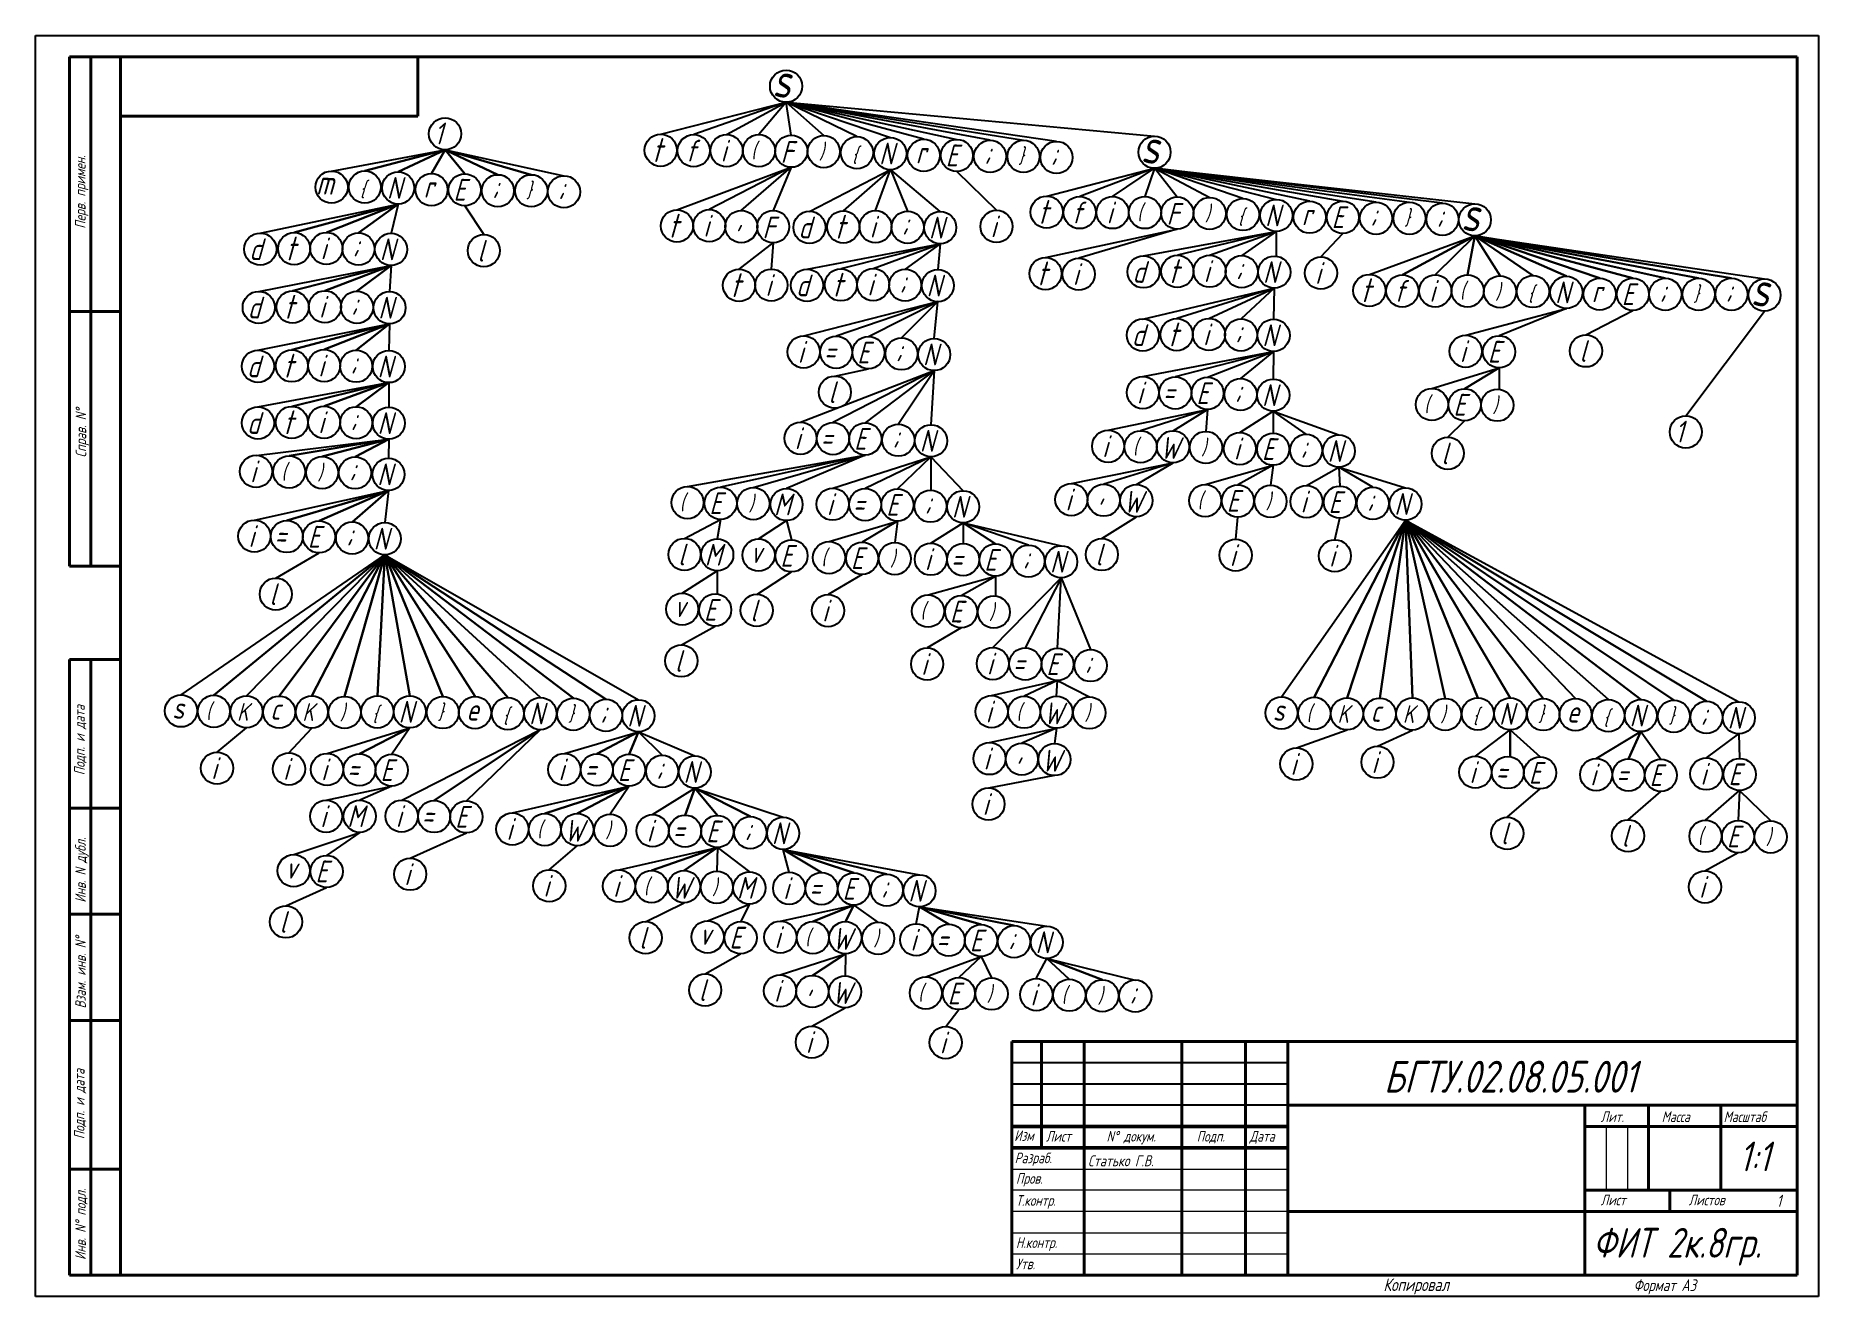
# Model space of a CAD drawing. Extents: x 2173 to 2593, y 74 to 371.
import ezdxf

# ---------------------------------------------------------------- set-up
doc = ezdxf.new("R2010")
doc.units = 0
doc.header["$MEASUREMENT"] = 0
doc.layers.get('0').update_dxf_attribs({"linetype": 'CONTINUOUS'})
doc.layers.add('KONTUR', color=7, linetype='CONTINUOUS')
for name, color, linetype, lineweight in [('Основная', 7, 'CONTINUOUS', 40), ('текст', 7, 'CONTINUOUS', 30), ('тонкая', 7, 'CONTINUOUS', 20)]:
    doc.layers.add(name, color=color, linetype=linetype, lineweight=lineweight)
doc.styles.add('стиль рамки', font='romans.shx', dxfattribs={"width": 0.75, "oblique": 15, "height": 3.5})

msp = doc.modelspace()

# ---------------------------------------------------------------- linework, layer by layer
for p, q in [((2319.8, 347.36), (2349.34, 354.87)), ((2349.34, 354.87), (2327.57, 347.25)), ((2335.32, 347.25), (2349.34, 354.87)), ((2349.34, 354.87), (2342.94, 347.25)), ((2350.56, 347.13), (2349.34, 354.87)), ((2349.34, 354.87), (2358.21, 347.04)), ((2366.04, 346.78), (2349.34, 354.87)), ((2349.34, 354.87), (2373.9, 346.57)), ((2381.77, 346.16), (2349.34, 354.87)), ((2349.34, 354.87), (2389.58, 346.13)), ((2397.4, 345.91), (2349.34, 354.87)), ((2349.34, 354.87), (2405.26, 345.91)), ((2413.04, 345.66), (2349.34, 354.87)), ((2349.34, 354.87), (2436.14, 346.9)), ((2242.26, 338.66), (2268.99, 343.65)), ((2268.99, 343.65), (2250.08, 338.69)), ((2250.08, 338.69), (2268.99, 343.65)), ((2268.99, 343.65), (2257.94, 338.48)), ((2257.94, 338.48), (2268.99, 343.65)), ((2268.99, 343.65), (2265.81, 338.07)), ((2265.81, 338.07), (2268.99, 343.65)), ((2268.99, 343.65), (2273.62, 338.04)), ((2273.62, 338.04), (2268.99, 343.65)), ((2268.99, 343.65), (2281.44, 337.82)), ((2281.44, 337.82), (2268.99, 343.65)), ((2268.99, 343.65), (2289.3, 337.82)), ((2289.3, 337.82), (2268.99, 343.65)), ((2268.99, 343.65), (2297, 337.57)), ((2323.63, 329.53), (2350.56, 339.55)), ((2350.56, 339.55), (2331.24, 329.58)), ((2338.79, 329.37), (2350.56, 339.55)), ((2350.56, 339.55), (2346.29, 329.35)), ((2354.84, 329.18), (2373.9, 339)), ((2373.9, 339), (2362.81, 329.29)), ((2370.42, 329.34), (2373.9, 339)), ((2373.9, 339), (2377.97, 329.22)), ((2385.65, 329.13), (2373.9, 339)), ((2389.58, 338.55), (2398.9, 329.42)), ((2410.74, 332.78), (2436.14, 339.32)), ((2436.14, 339.32), (2418.51, 332.68)), ((2426.26, 332.68), (2436.14, 339.32)), ((2436.14, 339.32), (2433.88, 332.68)), ((2441.5, 332.55), (2436.14, 339.32)), ((2436.14, 339.32), (2449.15, 332.47)), ((2456.98, 332.2), (2436.14, 339.32)), ((2436.14, 339.32), (2464.84, 332)), ((2472.71, 331.58), (2436.14, 339.32)), ((2436.14, 339.32), (2480.52, 331.55)), ((2488.34, 331.34), (2436.14, 339.32)), ((2436.14, 339.32), (2496.2, 331.34)), ((2503.98, 331.09), (2436.14, 339.32)), ((2436.14, 339.32), (2511.62, 330.97)), ((2225.46, 324.07), (2257.94, 330.91)), ((2257.94, 330.91), (2233.43, 324.17)), ((2233.43, 324.17), (2257.94, 330.91)), ((2257.94, 330.91), (2241.04, 324.22)), ((2241.04, 324.22), (2257.94, 330.91)), ((2257.94, 330.91), (2248.59, 324.1)), ((2248.59, 324.1), (2257.94, 330.91)), ((2257.94, 330.91), (2256.27, 324.01)), ((2273.62, 330.47), (2278.12, 323.71)), ((2410.46, 318.29), (2441.5, 324.98)), ((2441.5, 324.98), (2418.29, 318.17)), ((2433.55, 318.71), (2464.84, 324.42)), ((2464.84, 324.42), (2441.52, 318.82)), ((2449.13, 318.87), (2464.84, 324.42)), ((2464.84, 324.42), (2456.68, 318.74)), ((2464.84, 324.42), (2464.84, 318.65)), ((2475.36, 318.43), (2480.52, 323.98)), ((2338.25, 315.53), (2346.29, 321.78)), ((2346.29, 321.78), (2345.86, 315.58)), ((2354.28, 315.54), (2385.65, 321.55)), ((2385.65, 321.55), (2362.25, 315.64)), ((2369.86, 315.69), (2385.65, 321.55)), ((2385.65, 321.55), (2377.41, 315.57)), ((2385.65, 321.55), (2385.09, 315.48)), ((2486.76, 314.32), (2511.62, 323.39)), ((2511.62, 323.39), (2494.53, 314.22)), ((2494.53, 314.22), (2511.62, 323.39)), ((2511.62, 323.39), (2502.28, 314.22)), ((2502.28, 314.22), (2511.62, 323.39)), ((2511.62, 323.39), (2509.9, 314.22)), ((2509.9, 314.22), (2511.62, 323.39)), ((2511.62, 323.39), (2517.54, 314)), ((2517.54, 314), (2511.62, 323.39)), ((2511.62, 323.39), (2525.3, 314.07)), ((2525.3, 314.07), (2511.62, 323.39)), ((2511.62, 323.39), (2533.17, 313.87)), ((2533.17, 313.87), (2511.62, 323.39)), ((2511.62, 323.39), (2541.03, 313.45)), ((2541.03, 313.45), (2511.62, 323.39)), ((2511.62, 323.39), (2548.84, 313.42)), ((2548.84, 313.42), (2511.62, 323.39)), ((2511.62, 323.39), (2556.48, 313.4)), ((2556.48, 313.4), (2511.62, 323.39)), ((2511.62, 323.39), (2564.34, 313.4)), ((2564.34, 313.4), (2511.62, 323.39)), ((2511.62, 323.39), (2572.06, 313.43)), ((2572.06, 313.43), (2511.62, 323.39)), ((2511.62, 323.39), (2579.86, 313.26)), ((2225.1, 310.32), (2256.27, 316.43)), ((2256.27, 316.43), (2233.07, 310.42)), ((2233.07, 310.42), (2256.27, 316.43)), ((2256.27, 316.43), (2240.69, 310.47)), ((2240.69, 310.47), (2256.27, 316.43)), ((2256.27, 316.43), (2248.24, 310.35)), ((2248.24, 310.35), (2256.27, 316.43)), ((2256.27, 316.43), (2255.91, 310.26)), ((2433.39, 303.81), (2464.36, 311.08)), ((2464.36, 311.08), (2441.36, 303.92)), ((2448.97, 303.97), (2464.36, 311.08)), ((2464.36, 311.08), (2456.52, 303.85)), ((2464.36, 311.08), (2464.2, 303.76)), ((2353.49, 299.84), (2385.09, 307.91)), ((2385.09, 307.91), (2361.14, 299.76)), ((2368.74, 299.68), (2385.09, 307.91)), ((2385.09, 307.91), (2376.52, 299.39)), ((2384.23, 299.24), (2385.09, 307.91)), ((2224.92, 296.46), (2255.91, 302.69)), ((2255.91, 302.69), (2232.9, 296.56)), ((2232.9, 296.56), (2255.91, 302.69)), ((2255.91, 302.69), (2240.51, 296.61)), ((2240.51, 296.61), (2255.91, 302.69)), ((2255.91, 302.69), (2248.06, 296.49)), ((2248.06, 296.49), (2255.91, 302.69)), ((2255.91, 302.69), (2255.73, 296.4)), ((2509.46, 300), (2533.17, 306.3)), ((2533.17, 306.3), (2517.32, 299.87)), ((2537.78, 300.09), (2548.84, 305.85)), ((2561.31, 280.99), (2579.86, 305.68)), ((2433.39, 290.26), (2464.2, 296.18)), ((2464.2, 296.18), (2441.03, 290.18)), ((2448.64, 290.1), (2464.2, 296.18)), ((2464.2, 296.18), (2456.42, 289.81)), ((2464.2, 296.18), (2464.12, 289.66)), ((2352.75, 279.51), (2384.23, 291.67)), ((2384.23, 291.67), (2360.39, 279.42)), ((2360.83, 290.37), (2368.74, 292.1)), ((2384.23, 291.67), (2368, 279.34)), ((2375.78, 279.05), (2384.23, 291.67)), ((2384.23, 291.67), (2383.48, 278.9)), ((2501.51, 287.47), (2517.32, 292.3)), ((2517.32, 292.3), (2509.2, 287.39)), ((2509.2, 287.39), (2517.32, 292.3)), ((2517.32, 292.3), (2517.32, 287.3)), ((2224.92, 283.12), (2255.73, 288.83)), ((2255.73, 288.83), (2232.9, 283.23)), ((2232.9, 283.23), (2255.73, 288.83)), ((2255.73, 288.83), (2240.51, 283.28)), ((2240.51, 283.28), (2255.73, 288.83)), ((2255.73, 288.83), (2248.06, 283.15)), ((2248.06, 283.15), (2255.73, 288.83)), ((2255.73, 288.83), (2255.73, 283.06)), ((2425.21, 277.63), (2448.64, 282.53)), ((2448.64, 282.53), (2432.87, 277.5)), ((2440.51, 277.49), (2448.64, 282.53)), ((2448.64, 282.53), (2448.25, 277.33)), ((2456.24, 277.07), (2464.12, 282.09)), ((2464.12, 282.09), (2464.12, 276.94)), ((2471.87, 276.65), (2464.12, 282.09)), ((2464.12, 282.09), (2479.57, 276.5)), ((2505.24, 275.96), (2509.2, 279.82)), ((2224.46, 271.69), (2255.73, 275.49)), ((2255.73, 275.49), (2232.25, 271.56)), ((2232.25, 271.56), (2255.73, 275.49)), ((2255.73, 275.49), (2240.04, 271.42)), ((2240.04, 271.42), (2255.73, 275.49)), ((2255.73, 275.49), (2247.79, 271.35)), ((2247.79, 271.35), (2255.73, 275.49)), ((2255.73, 275.49), (2255.67, 271)), ((2326.12, 264.35), (2368, 271.77)), ((2368, 271.77), (2333.91, 264.2)), ((2341.62, 264.12), (2368, 271.77)), ((2368, 271.77), (2349.44, 263.89)), ((2360.32, 263.96), (2383.48, 271.33)), ((2383.48, 271.33), (2367.97, 263.88)), ((2375.57, 263.8), (2383.48, 271.33)), ((2383.48, 271.33), (2383.48, 263.51)), ((2383.48, 271.33), (2391.06, 263.36)), ((2416.55, 265.05), (2440.51, 269.92)), ((2440.51, 269.92), (2424.18, 264.91)), ((2431.86, 264.83), (2440.51, 269.92)), ((2448.09, 264.82), (2464.09, 269.37)), ((2464.09, 269.37), (2455.78, 264.74)), ((2464.09, 269.37), (2463.48, 264.65)), ((2471.94, 264.59), (2479.57, 268.93)), ((2479.57, 268.93), (2479.79, 264.46)), ((2487.57, 264.17), (2479.57, 268.93)), ((2479.57, 268.93), (2495.28, 264.02)), ((2224.06, 256.45), (2255.67, 263.43)), ((2255.67, 263.43), (2231.71, 256.36)), ((2231.71, 256.36), (2255.67, 263.43)), ((2255.67, 263.43), (2239.31, 256.28)), ((2239.31, 256.28), (2255.67, 263.43)), ((2255.67, 263.43), (2247.09, 255.99)), ((2247.09, 255.99), (2255.67, 263.43)), ((2255.67, 263.43), (2254.8, 255.84)), ((2325.41, 252.13), (2333.91, 256.62)), ((2333.91, 256.62), (2333.12, 252.05)), ((2342.86, 251.99), (2349.44, 256.32)), ((2349.44, 256.32), (2350.63, 251.8)), ((2359.46, 251.39), (2375.57, 256.22)), ((2375.57, 256.22), (2367.25, 251.23)), ((2375.57, 256.22), (2374.96, 251.15)), ((2423.74, 252.12), (2431.86, 257.25)), ((2455.26, 251.96), (2455.78, 257.17)), ((2466.06, 214.8), (2495.28, 256.45)), ((2495.28, 256.45), (2473.78, 214.69)), ((2473.78, 214.69), (2495.28, 256.45)), ((2478.64, 251.83), (2479.79, 256.88)), ((2495.28, 256.45), (2481.49, 214.58)), ((2481.49, 214.58), (2495.28, 256.45)), ((2495.28, 256.45), (2489.19, 214.52)), ((2489.19, 214.52), (2495.28, 256.45)), ((2495.28, 256.45), (2496.89, 214.56)), ((2496.89, 214.56), (2495.28, 256.45)), ((2495.28, 256.45), (2504.6, 214.44)), ((2504.6, 214.44), (2495.28, 256.45)), ((2495.28, 256.45), (2512.3, 214.56)), ((2512.3, 214.56), (2495.28, 256.45)), ((2495.28, 256.45), (2519.96, 214.57)), ((2519.96, 214.57), (2495.28, 256.45)), ((2495.28, 256.45), (2527.73, 214.41)), ((2527.73, 214.41), (2495.28, 256.45)), ((2495.28, 256.45), (2535.33, 214.4)), ((2535.33, 214.4), (2495.28, 256.45)), ((2495.28, 256.45), (2543.06, 214.16)), ((2543.06, 214.16), (2495.28, 256.45)), ((2495.28, 256.45), (2550.71, 214.17)), ((2550.71, 214.17), (2495.28, 256.45)), ((2495.28, 256.45), (2558.49, 214.01)), ((2558.49, 214.01), (2495.28, 256.45)), ((2495.28, 256.45), (2566.17, 213.75)), ((2566.17, 213.75), (2495.28, 256.45)), ((2495.28, 256.45), (2573.82, 213.65)), ((2383.43, 251.01), (2391.06, 255.79)), ((2391.06, 255.79), (2391.07, 250.93)), ((2391.06, 255.79), (2398.68, 250.85)), ((2406.46, 250.56), (2391.06, 255.79)), ((2391.06, 255.79), (2414.16, 250.41)), ((2206.79, 215.28), (2254.8, 248.27)), ((2254.8, 248.27), (2214.52, 215.17)), ((2214.52, 215.17), (2254.8, 248.27)), ((2254.8, 248.27), (2222.22, 215.06)), ((2222.22, 215.06), (2254.8, 248.27)), ((2229.12, 242.79), (2239.31, 248.71)), ((2254.8, 248.27), (2229.92, 214.99)), ((2229.92, 214.99), (2254.8, 248.27)), ((2254.8, 248.27), (2237.62, 215.04)), ((2237.62, 215.04), (2254.8, 248.27)), ((2254.8, 248.27), (2245.34, 214.91)), ((2245.34, 214.91), (2254.8, 248.27)), ((2254.8, 248.27), (2253.04, 215.04)), ((2253.04, 215.04), (2254.8, 248.27)), ((2254.8, 248.27), (2260.69, 215.05)), ((2260.69, 215.05), (2254.8, 248.27)), ((2254.8, 248.27), (2268.47, 214.89)), ((2268.47, 214.89), (2254.8, 248.27)), ((2254.8, 248.27), (2276.06, 214.87)), ((2276.06, 214.87), (2254.8, 248.27)), ((2254.8, 248.27), (2283.79, 214.63)), ((2283.79, 214.63), (2254.8, 248.27)), ((2254.8, 248.27), (2291.45, 214.65)), ((2291.45, 214.65), (2254.8, 248.27)), ((2254.8, 248.27), (2299.22, 214.49)), ((2299.22, 214.49), (2254.8, 248.27)), ((2254.8, 248.27), (2306.9, 214.23)), ((2306.9, 214.23), (2254.8, 248.27)), ((2254.8, 248.27), (2314.55, 214.13)), ((2324.87, 239.25), (2333.12, 244.48)), ((2333.12, 244.48), (2333.12, 239.06)), ((2342.42, 238.95), (2350.63, 244.23)), ((2367.25, 243.66), (2359.23, 238.9)), ((2382.79, 238.8), (2398.68, 243.27)), ((2390.58, 238.65), (2398.68, 243.27)), ((2398.04, 226.42), (2414.16, 242.84)), ((2398.68, 243.27), (2398.68, 238.57)), ((2414.16, 242.84), (2405.69, 226.33)), ((2413.29, 226.25), (2414.16, 242.84)), ((2414.16, 242.84), (2421.08, 225.96)), ((2324.66, 227.07), (2332.64, 231.49)), ((2390.58, 231.07), (2382.56, 226.32)), ((2397.76, 215.1), (2413.29, 218.68)), ((2413.29, 218.68), (2405.42, 214.98)), ((2413.06, 214.97), (2413.29, 218.68)), ((2413.29, 218.68), (2420.8, 214.81)), ((2215.27, 201.79), (2222.22, 207.48)), ((2232.22, 201.6), (2237.62, 207.46)), ((2241.18, 201.48), (2260.69, 207.48)), ((2260.69, 207.48), (2248.82, 201.39)), ((2248.82, 201.39), (2260.69, 207.48)), ((2260.69, 207.48), (2256.43, 201.31)), ((2258.77, 190.48), (2291.45, 207.08)), ((2291.45, 207.08), (2266.42, 190.4)), ((2266.42, 190.4), (2291.45, 207.08)), ((2291.45, 207.08), (2274.02, 190.32)), ((2297.1, 201.49), (2314.55, 206.56)), ((2314.55, 206.56), (2304.74, 201.4)), ((2304.74, 201.4), (2314.55, 206.56)), ((2314.55, 206.56), (2312.35, 201.32)), ((2312.35, 201.32), (2314.55, 206.56)), ((2314.55, 206.56), (2320.13, 201.03)), ((2320.13, 201.03), (2314.55, 206.56)), ((2314.55, 206.56), (2327.84, 200.88)), ((2397.27, 204.05), (2413.06, 207.4)), ((2413.06, 207.4), (2404.89, 203.91)), ((2413.06, 207.4), (2412.57, 203.82)), ((2469.57, 202.77), (2481.49, 207.01)), ((2488.66, 203.19), (2496.89, 206.99)), ((2511.73, 200.84), (2519.96, 207)), ((2519.96, 207), (2519.96, 200.76)), ((2519.96, 200.76), (2519.96, 207)), ((2519.96, 207), (2526.98, 200.68)), ((2540.18, 200.27), (2550.71, 206.6)), ((2550.71, 206.6), (2547.82, 200.18)), ((2547.82, 200.18), (2550.71, 206.6)), ((2550.71, 206.6), (2555.43, 200.1)), ((2566.15, 200.44), (2573.82, 206.08)), ((2573.82, 206.08), (2574, 200.31)), ((2240.98, 190.46), (2256.43, 193.74)), ((2256.43, 193.74), (2248.89, 190.46)), ((2284.85, 187.45), (2312.35, 193.75)), ((2312.35, 193.75), (2292.51, 187.32)), ((2292.51, 187.32), (2312.35, 193.75)), ((2312.35, 193.75), (2300.15, 187.31)), ((2300.15, 187.31), (2312.35, 193.75)), ((2312.35, 193.75), (2307.89, 187.15)), ((2317.9, 187.05), (2327.84, 193.31)), ((2327.84, 193.31), (2325.54, 186.96)), ((2325.54, 186.96), (2327.84, 193.31)), ((2327.84, 193.31), (2333.15, 186.88)), ((2333.15, 186.88), (2327.84, 193.31)), ((2327.84, 193.31), (2340.93, 186.59)), ((2340.93, 186.59), (2327.84, 193.31)), ((2327.84, 193.31), (2348.64, 186.44)), ((2412.57, 196.25), (2397.04, 193.32)), ((2519.26, 186.43), (2526.98, 193.11)), ((2547.71, 185.86), (2555.43, 192.53)), ((2565.94, 185.75), (2574, 192.74)), ((2574, 192.74), (2573.63, 185.67)), ((2574, 192.74), (2581.32, 185.58)), ((2233.33, 177.63), (2248.89, 182.88)), ((2248.89, 182.88), (2241.09, 177.45)), ((2260.78, 176.81), (2274.02, 182.74)), ((2293.55, 174.08), (2300.15, 179.74)), ((2309.99, 174.02), (2333.15, 179.31)), ((2333.15, 179.31), (2317.65, 173.89)), ((2317.65, 173.89), (2333.15, 179.31)), ((2333.15, 179.31), (2325.29, 173.88)), ((2325.29, 173.88), (2333.15, 179.31)), ((2333.15, 179.31), (2333.03, 173.72)), ((2333.15, 179.31), (2340.7, 173.56)), ((2350.05, 173.5), (2348.64, 178.87)), ((2348.64, 178.87), (2357.69, 173.41)), ((2357.69, 173.41), (2348.64, 178.87)), ((2348.64, 178.87), (2365.3, 173.33)), ((2365.3, 173.33), (2348.64, 178.87)), ((2348.64, 178.87), (2373.08, 173.05)), ((2373.08, 173.05), (2348.64, 178.87)), ((2348.64, 178.87), (2380.78, 172.9)), ((2565.82, 173.8), (2573.63, 178.1)), ((2231.5, 165.58), (2241.09, 169.87)), ((2316.24, 161.83), (2325.29, 166.31)), ((2330.86, 162.02), (2340.7, 165.99)), ((2340.7, 165.99), (2338.63, 161.83)), ((2348, 161.98), (2365.3, 165.76)), ((2365.3, 165.76), (2355.65, 161.85)), ((2355.65, 161.85), (2365.3, 165.76)), ((2365.3, 165.76), (2363.3, 161.84)), ((2363.3, 161.84), (2365.3, 165.76)), ((2365.3, 165.76), (2371.04, 161.68)), ((2380.02, 161.35), (2380.78, 165.32)), ((2380.78, 165.32), (2387.66, 161.27)), ((2387.66, 161.27), (2380.78, 165.32)), ((2380.78, 165.32), (2395.27, 161.19)), ((2395.27, 161.19), (2380.78, 165.32)), ((2380.78, 165.32), (2403.05, 160.9)), ((2403.05, 160.9), (2380.78, 165.32)), ((2380.78, 165.32), (2410.76, 160.75)), ((2330.29, 149.52), (2338.63, 154.26)), ((2347.91, 149.32), (2363.3, 154.27)), ((2363.3, 154.27), (2355.53, 149.18)), ((2355.53, 149.18), (2363.3, 154.27)), ((2363.3, 154.27), (2363.22, 149.09)), ((2382.26, 148.84), (2395.27, 153.62)), ((2395.27, 153.62), (2390.05, 148.69)), ((2390.05, 148.69), (2395.27, 153.62)), ((2395.27, 153.62), (2397.76, 148.61)), ((2408.28, 148.43), (2410.76, 153.18)), ((2410.76, 153.18), (2416.07, 148.3)), ((2416.07, 148.3), (2410.76, 153.18)), ((2410.76, 153.18), (2423.85, 148.16)), ((2423.85, 148.16), (2410.76, 153.18)), ((2410.76, 153.18), (2431.61, 148.09)), ((2355.39, 137.24), (2363.22, 141.52)), ((2386.94, 137.14), (2390.05, 141.11)), ((2467.54, 128.57), (2402.54, 128.57)), ((2467.54, 123.57), (2402.54, 123.57)), ((2467.54, 118.57), (2402.54, 118.57)), ((2537.54, 78.57), (2537.54, 78.57))]:
    msp.add_line(p, q)
at = {"lineweight": 50}
for p, q in [((2467.54, 113.57), (2402.54, 113.57)), ((2467.54, 108.57), (2402.54, 108.57))]:
    msp.add_line(p, q, dxfattribs=at)
for centre in [(2349.34, 358.66), (2268.99, 347.44), (2319.8, 343.57), (2327.57, 343.47), (2335.32, 343.47), (2342.94, 343.47), (2350.56, 343.34), (2358.21, 343.25), (2366.04, 342.99), (2373.9, 342.78), (2381.77, 342.37), (2389.58, 342.34), (2397.4, 342.12), (2405.26, 342.12), (2413.04, 341.88), (2436.14, 343.11), (2242.26, 334.88), (2250.08, 334.9), (2257.94, 334.7), (2265.81, 334.28), (2273.62, 334.25), (2281.44, 334.03), (2289.3, 334.03), (2297, 333.78), (2410.74, 329), (2418.51, 328.89), (2426.26, 328.89), (2433.88, 328.89), (2441.5, 328.77), (2449.15, 328.68), (2456.98, 328.42), (2464.84, 328.21), (2323.63, 325.74), (2331.24, 325.79), (2338.79, 325.58), (2346.29, 325.57), (2354.84, 325.4), (2362.81, 325.5), (2370.42, 325.55), (2377.97, 325.43), (2385.65, 325.34), (2398.9, 325.63), (2472.71, 327.8), (2480.52, 327.77), (2488.34, 327.55), (2496.2, 327.55), (2503.98, 327.31), (2511.62, 327.18), (2225.46, 320.28), (2233.43, 320.38), (2241.04, 320.43), (2248.59, 320.31), (2256.27, 320.22), (2278.12, 319.92), (2338.25, 311.75), (2345.86, 311.8), (2354.28, 311.75), (2362.25, 311.86), (2369.86, 311.91), (2377.41, 311.79), (2385.09, 311.69), (2410.46, 314.5), (2418.29, 314.38), (2433.55, 314.92), (2441.52, 315.03), (2449.13, 315.08), (2456.68, 314.96), (2464.36, 314.86), (2475.36, 314.64), (2486.76, 310.54), (2494.53, 310.43), (2502.28, 310.43), (2509.9, 310.43), (2517.54, 310.22), (2525.3, 310.29), (2533.17, 310.08), (2541.03, 309.67), (2548.84, 309.64), (2556.48, 309.62), (2564.34, 309.62), (2572.06, 309.64), (2579.86, 309.47), (2225.1, 306.53), (2233.07, 306.64), (2240.69, 306.69), (2248.24, 306.57), (2255.91, 306.47), (2433.39, 300.03), (2441.36, 300.13), (2448.97, 300.18), (2456.52, 300.06), (2464.2, 299.97), (2353.49, 296.06), (2361.14, 295.97), (2368.74, 295.89), (2376.52, 295.6), (2384.23, 295.45), (2509.46, 296.22), (2517.32, 296.09), (2537.78, 296.3), (2224.92, 292.67), (2232.9, 292.78), (2240.51, 292.83), (2248.06, 292.7), (2255.73, 292.61), (2360.83, 286.59), (2433.39, 286.48), (2441.03, 286.39), (2448.64, 286.31), (2456.42, 286.03), (2464.12, 285.88), (2501.51, 283.68), (2509.2, 283.6), (2516.89, 283.51), (2224.92, 279.33), (2232.9, 279.44), (2240.51, 279.49), (2248.06, 279.37), (2255.73, 279.28), (2352.75, 275.72), (2360.39, 275.63), (2368, 275.55), (2375.78, 275.27), (2383.48, 275.12), (2425.21, 273.84), (2432.87, 273.71), (2440.51, 273.71), (2448.25, 273.55), (2561.31, 277.2), (2456.24, 273.28), (2464.09, 273.15), (2471.87, 272.87), (2479.57, 272.72), (2505.24, 272.18), (2224.46, 267.91), (2232.25, 267.78), (2240.04, 267.63), (2247.79, 267.57), (2255.67, 267.22), (2416.55, 261.27), (2424.18, 261.13), (2431.86, 261.04), (2448.09, 261.03), (2455.78, 260.95), (2463.48, 260.86), (2326.12, 260.56), (2333.91, 260.41), (2341.62, 260.33), (2349.44, 260.11), (2360.32, 260.18), (2367.97, 260.09), (2375.57, 260.01), (2383.36, 259.72), (2391.06, 259.57), (2471.94, 260.8), (2479.79, 260.67), (2487.57, 260.38), (2495.28, 260.23), (2224.06, 252.66), (2231.71, 252.57), (2239.31, 252.49), (2247.09, 252.21), (2254.8, 252.06), (2325.41, 248.34), (2333.12, 248.26), (2423.74, 248.33), (2342.86, 248.2), (2350.63, 248.01), (2359.46, 247.6), (2367.25, 247.45), (2374.96, 247.37), (2383.43, 247.23), (2391.07, 247.14), (2398.68, 247.06), (2406.46, 246.77), (2414.16, 246.62), (2455.26, 248.18), (2478.64, 248.04), (2229.12, 239), (2324.87, 235.46), (2332.64, 235.28), (2342.42, 235.17), (2359.23, 235.12), (2382.79, 235.01), (2390.58, 234.86), (2398.29, 234.78), (2324.66, 223.28), (2382.56, 222.53), (2398.04, 222.63), (2405.69, 222.54), (2413.29, 222.46), (2421.08, 222.18), (2206.79, 211.49), (2214.52, 211.38), (2222.22, 211.27), (2229.92, 211.21), (2237.62, 211.25), (2245.34, 211.13), (2253.04, 211.25), (2260.69, 211.26), (2268.47, 211.1), (2276.06, 211.09), (2283.79, 210.85), (2291.45, 210.86), (2299.22, 210.7), (2306.9, 210.44), (2397.76, 211.32), (2405.42, 211.19), (2413.06, 211.18), (2420.8, 211.02), (2466.06, 211.01), (2473.78, 210.9), (2481.49, 210.79), (2489.19, 210.73), (2496.89, 210.77), (2504.6, 210.65), (2512.3, 210.78), (2519.96, 210.79), (2527.73, 210.63), (2535.33, 210.61), (2314.55, 210.34), (2543.06, 210.37), (2550.71, 210.39), (2558.49, 210.22), (2566.17, 209.97), (2573.82, 209.87), (2215.27, 198), (2397.27, 200.26), (2404.89, 200.12), (2412.57, 200.03), (2469.57, 198.99), (2488.66, 199.41), (2232.22, 197.81), (2241.18, 197.69), (2248.82, 197.61), (2256.43, 197.53), (2297.1, 197.7), (2304.74, 197.61), (2312.35, 197.53), (2320.13, 197.25), (2327.84, 197.1), (2511.73, 197.06), (2519.37, 196.97), (2526.98, 196.89), (2540.18, 196.48), (2547.82, 196.4), (2555.43, 196.32), (2566.15, 196.65), (2574, 196.52), (2397.04, 189.54), (2240.98, 186.67), (2248.89, 186.67), (2258.77, 186.7), (2266.42, 186.61), (2274.02, 186.53), (2284.85, 183.66), (2292.51, 183.53), (2300.15, 183.52), (2307.89, 183.37), (2317.9, 183.26), (2325.54, 183.17), (2333.15, 183.09), (2340.93, 182.81), (2348.64, 182.66), (2519.26, 182.64), (2547.71, 182.07), (2565.94, 181.97), (2573.63, 181.88), (2581.32, 181.8), (2233.33, 173.85), (2241.09, 173.66), (2260.78, 173.02), (2293.55, 170.29), (2309.99, 170.23), (2317.65, 170.1), (2325.29, 170.1), (2333.03, 169.94), (2340.7, 169.78), (2350.05, 169.71), (2357.69, 169.63), (2365.3, 169.55), (2373.08, 169.26), (2380.78, 169.11), (2565.82, 170.02), (2231.5, 161.79), (2316.24, 158.05), (2330.86, 158.23), (2338.63, 158.05), (2348, 158.19), (2355.65, 158.06), (2363.3, 158.06), (2371.04, 157.9), (2380.02, 157.57), (2387.66, 157.48), (2395.27, 157.4), (2403.05, 157.12), (2410.76, 156.97), (2330.29, 145.73), (2347.91, 145.54), (2355.53, 145.4), (2363.22, 145.31), (2382.26, 145.05), (2390.05, 144.9), (2397.76, 144.82), (2408.28, 144.65), (2416.07, 144.52), (2423.85, 144.37), (2431.61, 144.31), (2355.39, 133.45), (2386.94, 133.35)]:
    msp.add_circle(centre, 3.79)
at = {"layer": 'KONTUR'}
for p, q in [((2172.54, 73.57), (2172.54, 370.57)), ((2172.54, 370.57), (2592.54, 370.57)), ((2592.54, 370.57), (2592.54, 73.57)), ((2592.54, 73.57), (2172.54, 73.57))]:
    msp.add_line(p, q, dxfattribs=at)
at = {"layer": 'Основная'}
for p, q in [((2180.54, 365.57), (2180.54, 245.57)), ((2587.54, 365.57), (2180.54, 365.57)), ((2185.54, 245.57), (2185.54, 365.57)), ((2192.54, 118.57), (2192.54, 365.57)), ((2262.54, 351.57), (2262.54, 365.57)), ((2587.54, 78.57), (2587.54, 365.57)), ((2262.54, 351.57), (2192.54, 351.57)), ((2192.54, 305.57), (2180.54, 305.57)), ((2192.54, 245.57), (2180.54, 245.57)), ((2180.54, 78.57), (2180.54, 223.57)), ((2192.54, 223.57), (2180.54, 223.57)), ((2185.54, 78.57), (2185.54, 223.57)), ((2192.54, 188.57), (2180.54, 188.57)), ((2192.54, 163.57), (2180.54, 163.57)), ((2192.54, 138.57), (2180.54, 138.57)), ((2402.54, 133.57), (2402.54, 78.57)), ((2587.54, 133.57), (2402.54, 133.57)), ((2409.54, 108.57), (2409.54, 133.57)), ((2419.54, 133.57), (2419.54, 78.57)), ((2442.54, 78.57), (2442.54, 133.57)), ((2457.54, 133.57), (2457.54, 78.57)), ((2467.54, 133.57), (2467.54, 78.57)), ((2192.54, 78.57), (2192.54, 118.57)), ((2467.54, 118.57), (2587.54, 118.57)), ((2537.54, 118.57), (2537.54, 78.57)), ((2552.54, 118.57), (2552.54, 98.57)), ((2569.54, 118.57), (2569.54, 98.57)), ((2537.54, 113.57), (2587.54, 113.57)), ((2192.54, 103.57), (2180.54, 103.57)), ((2587.54, 98.57), (2537.54, 98.57)), ((2557.54, 98.57), (2557.54, 93.57)), ((2587.54, 93.57), (2467.54, 93.57)), ((2587.54, 78.57), (2180.54, 78.57))]:
    msp.add_line(p, q, dxfattribs=at)
at = {"layer": 'тонкая'}
for p, q in [((2542.53, 113.36), (2542.53, 98.57)), ((2547.6, 113.36), (2547.6, 98.57)), ((2402.54, 103.57), (2467.54, 103.57)), ((2467.54, 98.57), (2402.54, 98.57)), ((2467.54, 93.57), (2402.54, 93.57))]:
    msp.add_line(p, q, dxfattribs=at)
for points in [[(2402.54, 88.57), (2467.54, 88.57)], [(2402.54, 83.57), (2467.54, 83.57)]]:
    msp.add_lwpolyline(points, dxfattribs=at)

# ---------------------------------------------------------------- texts
at = {"style": 'стиль рамки', "oblique": 15, "width": 0.75}
for s, height, rotation, p in [('s', 8.06, 359.3414, (2346.05, 355.99)), ('1', 5.14, 359.3414, (2266.41, 344.98)), ('t', 5.64, 359.3414, (2317.8, 340.83)), ('f', 5.14, 359.3414, (2325.62, 340.92)), ('i', 5.14, 359.3414, (2333.93, 340.92)), ('(', 3.74, 359.3414, (2341.12, 341.77)), ('F', 5.14, 359.3414, (2348.06, 340.61)), (')', 3.73, 359.3414, (2357.13, 341.51)), ('}', 3.71, 177.6776, (2367.26, 344.37)), ('N', 5.14, 359.3414, (2371.24, 340.23)), ('E', 5.14, 359.3414, (2386.93, 339.8)), ('}', 3.71, 359.3414, (2404.02, 340.45)), ('s', 8.06, 359.3414, (2432.86, 340.44)), ('r', 5.14, 359.3414, (2379.9, 340.5)), (';', 5.14, 359.3414, (2396.15, 340.79)), (';', 5.14, 359.3414, (2411.79, 340.54)), ('m', 5.64, 359.3414, (2238.59, 333.13)), ('}', 3.71, 177.6776, (2251.3, 336.29)), ('N', 5.14, 359.3414, (2255.28, 332.14)), ('r', 5.14, 359.3414, (2263.94, 332.41)), ('E', 5.14, 359.3414, (2270.97, 331.71)), ('}', 3.71, 359.3414, (2288.07, 332.36)), (';', 5.14, 359.3414, (2280.19, 332.7)), (';', 5.14, 359.3414, (2295.74, 332.45)), ('t', 5.64, 359.3414, (2408.74, 326.25)), ('t', 5.64, 359.3414, (2321.63, 323)), ('i', 5.14, 359.3414, (2329.85, 323.24)), ('F', 5.14, 359.3414, (2343.78, 322.83)), ('d', 5.14, 359.3414, (2352.24, 322.83)), ('t', 5.64, 359.3414, (2360.81, 322.76)), ('i', 5.14, 359.3414, (2369.04, 323.01)), ('N', 5.14, 359.3414, (2382.98, 322.78)), ('i', 5.14, 359.3414, (2397.51, 323.08)), ('f', 5.14, 359.3414, (2416.56, 326.35)), ('i', 5.14, 359.3414, (2424.87, 326.35)), ('(', 3.74, 359.3414, (2432.06, 327.2)), ('F', 5.14, 359.3414, (2439, 326.04)), (')', 3.73, 359.3414, (2448.07, 326.94)), ('}', 3.71, 177.6776, (2458.2, 329.8)), ('N', 5.14, 359.3414, (2462.18, 325.66)), ('r', 5.14, 359.3414, (2470.84, 325.93)), ('E', 5.14, 359.3414, (2477.87, 325.23)), (';', 5.14, 359.3414, (2487.09, 326.22)), ('}', 3.71, 359.3414, (2494.97, 325.88)), (';', 5.14, 359.3414, (2502.73, 325.97)), ('s', 8.06, 359.3414, (2508.33, 324.51)), (',', 5.14, 359.3414, (2337.93, 325.69)), (';', 5.14, 359.3414, (2376.72, 324.1)), ('d', 5.14, 359.3414, (2222.86, 317.71)), ('t', 5.64, 359.3414, (2231.43, 317.64)), ('i', 5.14, 359.3414, (2239.66, 317.89)), (';', 5.14, 359.3414, (2247.34, 318.98)), ('N', 5.14, 359.3414, (2253.61, 317.67)), ('l', 5.14, 359.3414, (2276.61, 317.34)), ('t', 5.64, 359.3414, (2408.46, 311.76)), ('i', 5.14, 359.3414, (2416.9, 311.84)), ('d', 5.14, 359.3414, (2430.95, 312.36)), ('t', 5.64, 359.3414, (2439.52, 312.28)), ('i', 5.14, 359.3414, (2447.75, 312.53)), (';', 5.14, 359.3414, (2455.43, 313.62)), ('N', 5.14, 359.3414, (2461.69, 312.31)), ('i', 5.14, 359.3414, (2473.97, 312.09)), ('t', 5.64, 359.3414, (2336.25, 309)), ('i', 5.14, 359.3414, (2344.47, 309.25)), ('d', 5.14, 359.3414, (2351.68, 309.18)), ('t', 5.64, 359.3414, (2360.25, 309.11)), ('i', 5.14, 359.3414, (2368.48, 309.36)), (';', 5.14, 359.3414, (2376.16, 310.45)), ('N', 5.14, 359.3414, (2382.42, 309.14)), ('t', 5.64, 359.3414, (2484.76, 307.79)), ('f', 5.14, 359.3414, (2492.58, 307.89)), ('i', 5.14, 359.3414, (2500.89, 307.89)), ('(', 3.74, 359.3414, (2508.08, 308.74)), (')', 3.73, 359.3414, (2516.46, 308.47)), ('}', 3.71, 177.6776, (2526.52, 311.67)), ('N', 5.14, 359.3414, (2530.5, 307.53)), ('r', 5.14, 359.3414, (2539.16, 307.8)), ('E', 5.14, 359.3414, (2546.2, 307.1)), (';', 5.14, 359.3414, (2555.23, 308.28)), ('}', 3.71, 359.3414, (2563.1, 307.95)), (';', 5.14, 359.3414, (2570.81, 308.31)), ('s', 8.06, 359.3414, (2576.57, 306.8)), ('d', 5.14, 359.3414, (2222.5, 303.96)), ('t', 5.64, 359.3414, (2231.07, 303.89)), ('i', 5.14, 359.3414, (2239.3, 304.14)), (';', 5.14, 359.3414, (2246.98, 305.23)), ('N', 5.14, 359.3414, (2253.25, 303.92)), ('d', 5.14, 359.3414, (2430.79, 297.46)), ('t', 5.64, 359.3414, (2439.36, 297.39)), ('i', 5.14, 359.3414, (2447.58, 297.64)), ('N', 5.14, 359.3414, (2461.53, 297.42)), ('i', 5.14, 359.3414, (2352.1, 293.51)), ('E', 5.14, 359.3414, (2366.09, 293.35)), (';', 5.14, 359.3414, (2455.27, 298.73)), ('i', 5.14, 359.3414, (2508.08, 293.67)), ('E', 5.14, 359.3414, (2514.67, 293.55)), ('l', 5.14, 359.3414, (2536.27, 293.72)), ('d', 5.14, 359.3414, (2222.33, 290.1)), ('t', 5.64, 359.3414, (2230.89, 290.03)), ('i', 5.14, 359.3414, (2239.12, 290.28)), (';', 5.14, 359.3414, (2246.81, 291.37)), ('N', 5.14, 359.3414, (2253.07, 290.06)), ('=', 5.14, 359.3414, (2358.23, 293.81)), (';', 5.14, 359.3414, (2375.27, 294.27)), ('N', 5.14, 359.3414, (2381.57, 292.9)), ('l', 5.14, 359.3414, (2359.32, 284)), ('i', 5.14, 359.3414, (2432, 283.93)), ('=', 5.14, 359.3414, (2438.13, 284.23)), ('E', 5.14, 359.3414, (2445.99, 283.77)), (';', 5.14, 359.3414, (2455.17, 284.69)), ('N', 5.14, 359.3414, (2461.46, 283.32)), ('(', 3.74, 359.3414, (2499.68, 281.99)), ('E', 5.14, 359.3414, (2506.55, 281.06)), (')', 3.73, 359.3414, (2515.81, 281.77)), ('d', 5.14, 359.3414, (2222.33, 276.77)), ('t', 5.64, 359.3414, (2230.89, 276.7)), ('i', 5.14, 359.3414, (2239.12, 276.94)), ('N', 5.14, 359.3414, (2253.07, 276.72)), (';', 5.14, 359.3414, (2246.81, 278.03)), ('i', 5.14, 359.3414, (2351.36, 273.17)), ('E', 5.14, 359.3414, (2365.35, 273.01)), ('N', 5.14, 359.3414, (2380.82, 272.56)), ('1', 5.14, 359.3414, (2558.74, 274.74)), ('=', 5.14, 359.3414, (2357.49, 273.47)), (';', 5.14, 359.3414, (2374.53, 273.93)), ('i', 5.14, 359.3414, (2423.82, 271.29)), ('(', 3.74, 359.3414, (2431.04, 272.02)), ('W', 5.14, 359.3414, (2437.48, 270.89)), (')', 3.73, 359.3414, (2447.17, 271.8)), ('i', 5.14, 359.3414, (2454.85, 270.74)), ('E', 5.14, 359.3414, (2461.44, 270.62)), (';', 5.14, 359.3414, (2470.62, 271.53)), ('N', 5.14, 359.3414, (2476.91, 270.16)), ('l', 5.14, 359.3414, (2503.73, 269.59)), ('i', 5.14, 359.3414, (2223.07, 265.36)), ('(', 3.74, 359.3414, (2230.43, 266.08)), (')', 3.73, 359.3414, (2238.96, 265.89)), (';', 5.14, 359.3414, (2246.54, 266.23)), ('N', 5.14, 359.3414, (2253.01, 264.66)), ('(', 3.74, 359.3414, (2324.29, 258.87)), ('E', 5.14, 359.3414, (2331.26, 257.87)), (')', 3.73, 359.3414, (2340.54, 258.59)), ('M', 5.14, 359.3414, (2346.48, 257.59)), ('i', 5.14, 359.3414, (2358.94, 257.63)), ('=', 5.14, 359.3414, (2365.07, 257.93)), ('E', 5.14, 359.3414, (2372.93, 257.47)), (';', 5.14, 359.3414, (2382.11, 258.39)), ('N', 5.14, 359.3414, (2388.4, 257.02)), ('i', 5.14, 359.3414, (2415.16, 258.72)), (',', 5.14, 359.3414, (2423.32, 261.24)), ('W', 5.14, 359.3414, (2428.82, 258.22)), ('(', 3.74, 359.3414, (2446.27, 259.34)), ('E', 5.14, 359.3414, (2453.14, 258.41)), (')', 3.73, 359.3414, (2462.4, 259.12)), ('i', 5.14, 359.3414, (2470.55, 258.25)), ('E', 5.14, 359.3414, (2477.14, 258.13)), (';', 5.14, 359.3414, (2486.32, 259.05)), ('N', 5.14, 359.3414, (2492.62, 257.68)), ('i', 5.14, 359.3414, (2222.67, 250.11)), ('=', 5.14, 359.3414, (2228.8, 250.41)), ('E', 5.14, 359.3414, (2236.66, 249.96)), (';', 5.14, 359.3414, (2245.84, 250.87)), ('N', 5.14, 359.3414, (2252.14, 249.5)), ('l', 5.14, 359.3414, (2323.9, 245.76)), ('M', 5.14, 359.3414, (2330.17, 245.74)), ('v', 5.14, 359.3414, (2340.86, 246.36)), ('E', 5.14, 359.3414, (2347.98, 245.48)), ('(', 3.74, 359.3414, (2357.63, 245.91)), ('E', 5.14, 359.3414, (2364.6, 244.91)), (')', 3.73, 359.3414, (2373.88, 245.62)), ('i', 5.14, 359.3414, (2382.04, 244.68)), ('=', 5.14, 359.3414, (2388.17, 244.98)), ('E', 5.14, 359.3414, (2396.03, 244.52)), (';', 5.14, 359.3414, (2405.21, 245.44)), ('N', 5.14, 359.3414, (2411.5, 244.07)), ('l', 5.14, 359.3414, (2422.23, 245.75)), ('i', 5.14, 359.3414, (2453.87, 245.63)), ('i', 5.14, 359.3414, (2477.25, 245.49)), ('l', 5.14, 359.3414, (2227.61, 236.42)), ('v', 5.14, 359.3414, (2322.87, 233.62)), ('E', 5.14, 359.3414, (2329.99, 232.74)), ('l', 5.14, 359.3414, (2340.91, 232.58)), ('i', 5.14, 359.3414, (2357.85, 232.57)), ('(', 3.74, 359.3414, (2380.96, 233.32)), ('E', 5.14, 359.3414, (2387.93, 232.32)), (')', 3.73, 359.3414, (2397.21, 233.03)), ('l', 5.14, 359.3414, (2323.15, 220.7)), ('i', 5.14, 359.3414, (2381.18, 219.98)), ('i', 5.14, 359.3414, (2396.66, 220.08)), ('=', 5.14, 359.3414, (2402.78, 220.38)), ('E', 5.14, 359.3414, (2410.65, 219.92)), (';', 5.14, 359.3414, (2419.82, 220.84)), ('s', 5.14, 359.3414, (2204.72, 209.64)), ('(', 3.74, 359.3414, (2212.69, 209.68)), ('K', 4.2, 359.3414, (2219.97, 209.16)), ('c', 5.14, 359.3414, (2227.78, 209.4)), ('K', 4.2, 359.3414, (2235.37, 209.14)), (')', 3.73, 359.3414, (2244.26, 209.38)), ('}', 3.71, 177.6776, (2254.26, 212.64)), ('N', 5.14, 359.3414, (2258.03, 208.71)), ('}', 3.71, 359.3414, (2267.23, 209.43)), ('e', 5.14, 359.3414, (2273.99, 209.24)), ('}', 3.71, 177.6776, (2285.02, 212.23)), ('N', 5.14, 359.3414, (2288.78, 208.31)), ('}', 3.71, 359.3414, (2297.98, 209.03)), (';', 5.14, 359.3414, (2305.65, 209.11)), ('N', 5.14, 359.3414, (2311.89, 207.79)), ('i', 5.14, 359.3414, (2396.37, 208.77)), ('(', 3.74, 359.3414, (2403.59, 209.5)), ('W', 5.14, 359.3414, (2410.03, 208.37)), (')', 3.73, 359.3414, (2419.72, 209.28)), ('s', 5.14, 359.3414, (2463.98, 209.16)), ('(', 3.74, 359.3414, (2471.96, 209.21)), ('K', 4.2, 359.3414, (2479.23, 208.69)), ('c', 5.14, 359.3414, (2487.04, 208.92)), ('K', 4.2, 359.3414, (2494.64, 208.67)), (')', 3.73, 359.3414, (2503.52, 208.9)), ('}', 3.71, 177.6776, (2513.53, 212.16)), ('N', 5.14, 359.3414, (2517.3, 208.23)), ('}', 3.71, 359.3414, (2526.49, 208.95)), ('e', 5.14, 359.3414, (2533.26, 208.76)), ('}', 3.71, 177.6776, (2544.28, 211.76)), ('N', 5.14, 359.3414, (2548.05, 207.83)), ('}', 3.71, 359.3414, (2557.25, 208.55)), (';', 5.14, 359.3414, (2564.92, 208.63)), ('N', 5.14, 359.3414, (2571.15, 207.31)), ('i', 5.14, 359.3414, (2395.88, 197.71)), ('W', 5.14, 359.3414, (2409.53, 197.21)), ('i', 5.14, 359.3414, (2487.27, 196.86)), ('i', 5.14, 359.3414, (2213.89, 195.45)), ('i', 5.14, 359.3414, (2230.84, 195.26)), ('i', 5.14, 359.3414, (2239.79, 195.15)), ('=', 5.14, 359.3414, (2245.92, 195.44)), ('E', 5.14, 359.3414, (2253.78, 194.99)), ('i', 5.14, 359.3414, (2295.71, 195.15)), ('=', 5.14, 359.3414, (2301.84, 195.45)), ('E', 5.14, 359.3414, (2309.7, 194.99)), (';', 5.14, 359.3414, (2318.88, 195.91)), ('N', 5.14, 359.3414, (2325.17, 194.54)), (',', 5.14, 359.3414, (2404.03, 200.23)), ('i', 5.14, 359.3414, (2468.18, 196.44)), ('i', 5.14, 359.3414, (2510.34, 194.51)), ('=', 5.14, 359.3414, (2516.47, 194.81)), ('E', 5.14, 359.3414, (2524.33, 194.35)), ('i', 5.14, 359.3414, (2538.79, 193.94)), ('E', 5.14, 359.3414, (2552.78, 193.78)), ('i', 5.14, 359.3414, (2564.76, 194.11)), ('E', 5.14, 359.3414, (2571.36, 193.99)), ('=', 5.14, 359.3414, (2544.92, 194.23)), ('i', 5.14, 359.3414, (2239.59, 184.12)), ('M', 5.14, 359.3414, (2245.94, 184.15)), ('i', 5.14, 359.3414, (2257.39, 184.15)), ('E', 5.14, 359.3414, (2271.37, 183.99)), ('i', 5.14, 359.3414, (2395.65, 186.99)), ('=', 5.14, 359.3414, (2263.51, 184.45)), ('i', 5.14, 359.3414, (2283.46, 181.11)), ('(', 3.74, 359.3414, (2290.68, 181.84)), ('W', 5.14, 359.3414, (2297.11, 180.71)), (')', 3.73, 359.3414, (2306.81, 181.62)), ('i', 5.14, 359.3414, (2316.51, 180.71)), ('E', 5.14, 359.3414, (2330.5, 180.55)), ('N', 5.14, 359.3414, (2345.97, 180.1)), ('l', 5.14, 359.3414, (2517.75, 180.06)), ('=', 5.14, 359.3414, (2322.64, 181.01)), (';', 5.14, 359.3414, (2339.68, 181.47)), ('l', 5.14, 359.3414, (2546.2, 179.49)), ('(', 3.74, 359.3414, (2564.12, 180.27)), ('E', 5.14, 359.3414, (2570.98, 179.34)), (')', 3.73, 359.3414, (2580.24, 180.05)), ('v', 5.14, 359.3414, (2231.33, 172)), ('E', 5.14, 359.3414, (2238.45, 171.12)), ('i', 5.14, 359.3414, (2259.39, 170.47)), ('i', 5.14, 359.3414, (2292.16, 167.74)), ('i', 5.14, 359.3414, (2308.6, 167.68)), ('(', 3.74, 359.3414, (2315.82, 168.41)), ('W', 5.14, 359.3414, (2322.25, 167.28)), (')', 3.73, 359.3414, (2331.95, 168.19)), ('M', 5.14, 359.3414, (2337.75, 167.26)), ('i', 5.14, 359.3414, (2348.66, 167.17)), ('i', 5.14, 359.3414, (2564.43, 167.47)), ('=', 5.14, 359.3414, (2354.79, 167.46)), ('E', 5.14, 359.3414, (2362.65, 167.01)), (';', 5.14, 359.3414, (2371.83, 167.92)), ('N', 5.14, 359.3414, (2378.12, 166.55)), ('l', 5.14, 359.3414, (2229.99, 159.21)), ('l', 5.14, 359.3414, (2314.73, 155.46)), ('v', 5.14, 359.3414, (2328.86, 156.39)), ('E', 5.14, 359.3414, (2335.98, 155.51)), ('i', 5.14, 359.3414, (2346.61, 155.64)), ('(', 3.74, 359.3414, (2353.83, 156.37)), ('W', 5.14, 359.3414, (2360.26, 155.24)), (')', 3.73, 359.3414, (2369.96, 156.15)), ('i', 5.14, 359.3414, (2378.63, 155.02)), ('E', 5.14, 359.3414, (2392.62, 154.86)), ('=', 5.14, 359.3414, (2384.76, 155.32)), (';', 5.14, 359.3414, (2401.8, 155.78)), ('N', 5.14, 359.3414, (2408.09, 154.41)), ('l', 5.14, 359.3414, (2328.78, 143.15)), ('i', 5.14, 359.3414, (2346.52, 142.99)), ('W', 5.14, 359.3414, (2360.18, 142.49)), ('(', 3.74, 359.3414, (2380.44, 143.36)), ('E', 5.14, 359.3414, (2387.4, 142.36)), (')', 3.73, 359.3414, (2396.68, 143.07)), ('i', 5.14, 359.3414, (2406.89, 142.1)), (',', 5.14, 359.3414, (2354.68, 145.51)), ('(', 3.74, 359.3414, (2414.25, 142.82)), (')', 3.73, 359.3414, (2422.78, 142.62)), (';', 5.14, 359.3414, (2430.36, 142.97)), ('i', 5.14, 359.3414, (2354, 130.91)), ('i', 5.14, 359.3414, (2385.56, 130.8))]:
    msp.add_text(s, height=height, rotation=rotation, dxfattribs=at).set_placement(p)
at = {"attachment_point": 1, "style": 'стиль рамки'}
for s, width, gutter_width, insert, char_height in [('\\P{\\H2.14286x;БГТУ.02.08.05.001}', 120, 20, (2490.18, 134.9), 3.5), ('1:1', 17.3077, 36.52, (2573.86, 110.03), 7), ('Статько Г.В.', 22.5208, 36.52, (2420.47, 106.81), 2.6), ('1', 3.5759, 30.09, (2582.7, 97.5), 2.88), ('ФИТ 2к.8гр.', 49.3006, 36.52, (2539.35, 89.69), 7)]:
    msp.add_mtext_dynamic_manual_height_columns(s, width=width, gutter_width=gutter_width, heights=[0], dxfattribs=dict(at, insert=insert, char_height=char_height))
at = {"layer": 'текст', "style": 'стиль рамки', "oblique": 15, "width": 0.75}
for s, p in [('Перв. примен.', (2184.29, 325.08)), ('Справ. N%%d', (2184.45, 271.2)), ('Подп. и дата', (2184.11, 196.34)), ('Инв. N дубл.', (2184.36, 166.32)), ('Взам. инв. N%%d', (2184.36, 141.39)), ('Подп. и дата', (2184.06, 110.6)), ('Инв. N%%d подл.', (2184.36, 82.14))]:
    msp.add_text(s, height=2.5, rotation=90, dxfattribs=at).set_placement(p)
for s, height, p in [('Лит.', 2.5, (2541.26, 114.64)), ('Масса', 2.5, (2555.63, 114.64)), ('Масштаб', 2.5, (2570.22, 114.64)), ('Изм', 2.5, (2403.08, 110.18)), ('Лист', 2.5, (2410.56, 110.03)), ('N%%d докум. ', 2.5, (2424.84, 110.03)), ('Подп.', 2.5, (2446.09, 110.03)), ('Дата', 2.5, (2458.55, 110.03)), ('Разраб.', 2.5, (2403.2, 104.93)), ('Пров.', 2.5, (2403.5, 100.1)), ('Т.контр.', 2.5, (2403.5, 94.9)), ('Лист', 2.5, (2541.26, 95.02)), ('Листов', 2.5, (2561.98, 95.02)), ('Н.контр.', 2.5, (2403.5, 84.98)), ('Утв.', 2.5, (2403.5, 79.96)), ('Копировал', 3, (2490.07, 74.82)), ('Формат А3', 2.75, (2549, 74.82))]:
    msp.add_text(s, height=height, dxfattribs=at).set_placement(p)

doc.saveas('drawing.dxf')
